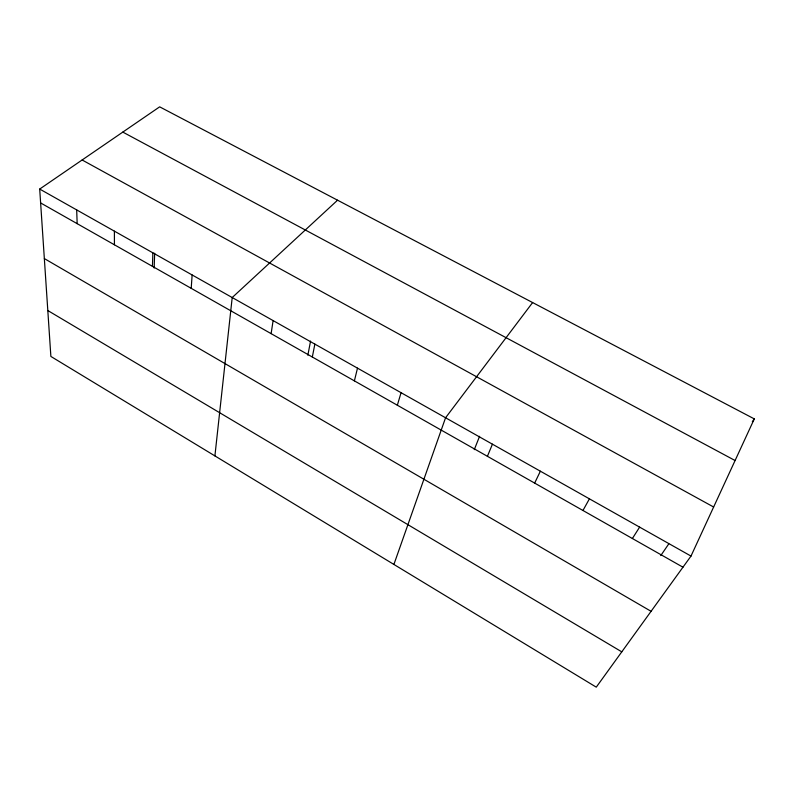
<?xml version="1.0" encoding="UTF-8"?>
<svg xmlns="http://www.w3.org/2000/svg" width="794" height="794" viewBox="0 0 794 794"><rect width="100%" height="100%" fill="white"/><g stroke="black" fill="none" stroke-linecap="round" stroke-linejoin="round"><path stroke-width="1.19" d="M152.438 266.347L152.875 252.839M154.165 268.044L154.661 253.236M191.205 288.331L192.138 274.962M214.906 455.895L232.205 297.542L337.559 200.197M271.121 333.649L273.106 320.587M307.854 355.226L310.563 341.063M312.33 357.012L314.861 344.12M354.392 380.872L357.498 368.148M397.347 405.228L401.059 392.693M393.903 564.445L445.563 417.773L532.615 302.564M474.286 449.642L479.586 436.283M487.407 456.302L492.429 444.183M690.998 556.078L754.3 418.895L159.663 106.843L39.7 189.061L50.876 356.437L596.264 687.157L690.998 556.078L39.7 189.061M534.65 483.089L540.377 471.199M582.955 510.492L589.416 498.84M632.381 538.521L639.617 527.127M660.777 555.582L668.766 543.9M752.325 421.783L754.3 418.895M122.822 132.102L735.085 460.53M82.129 159.981L713.637 507.019M40.623 202.936L682.959 567.194M44.345 258.576L651.08 611.311M47.809 310.533L621.781 651.844M76.681 209.894L77.167 223.66M114.396 231.153L114.435 244.79"/></g></svg>
